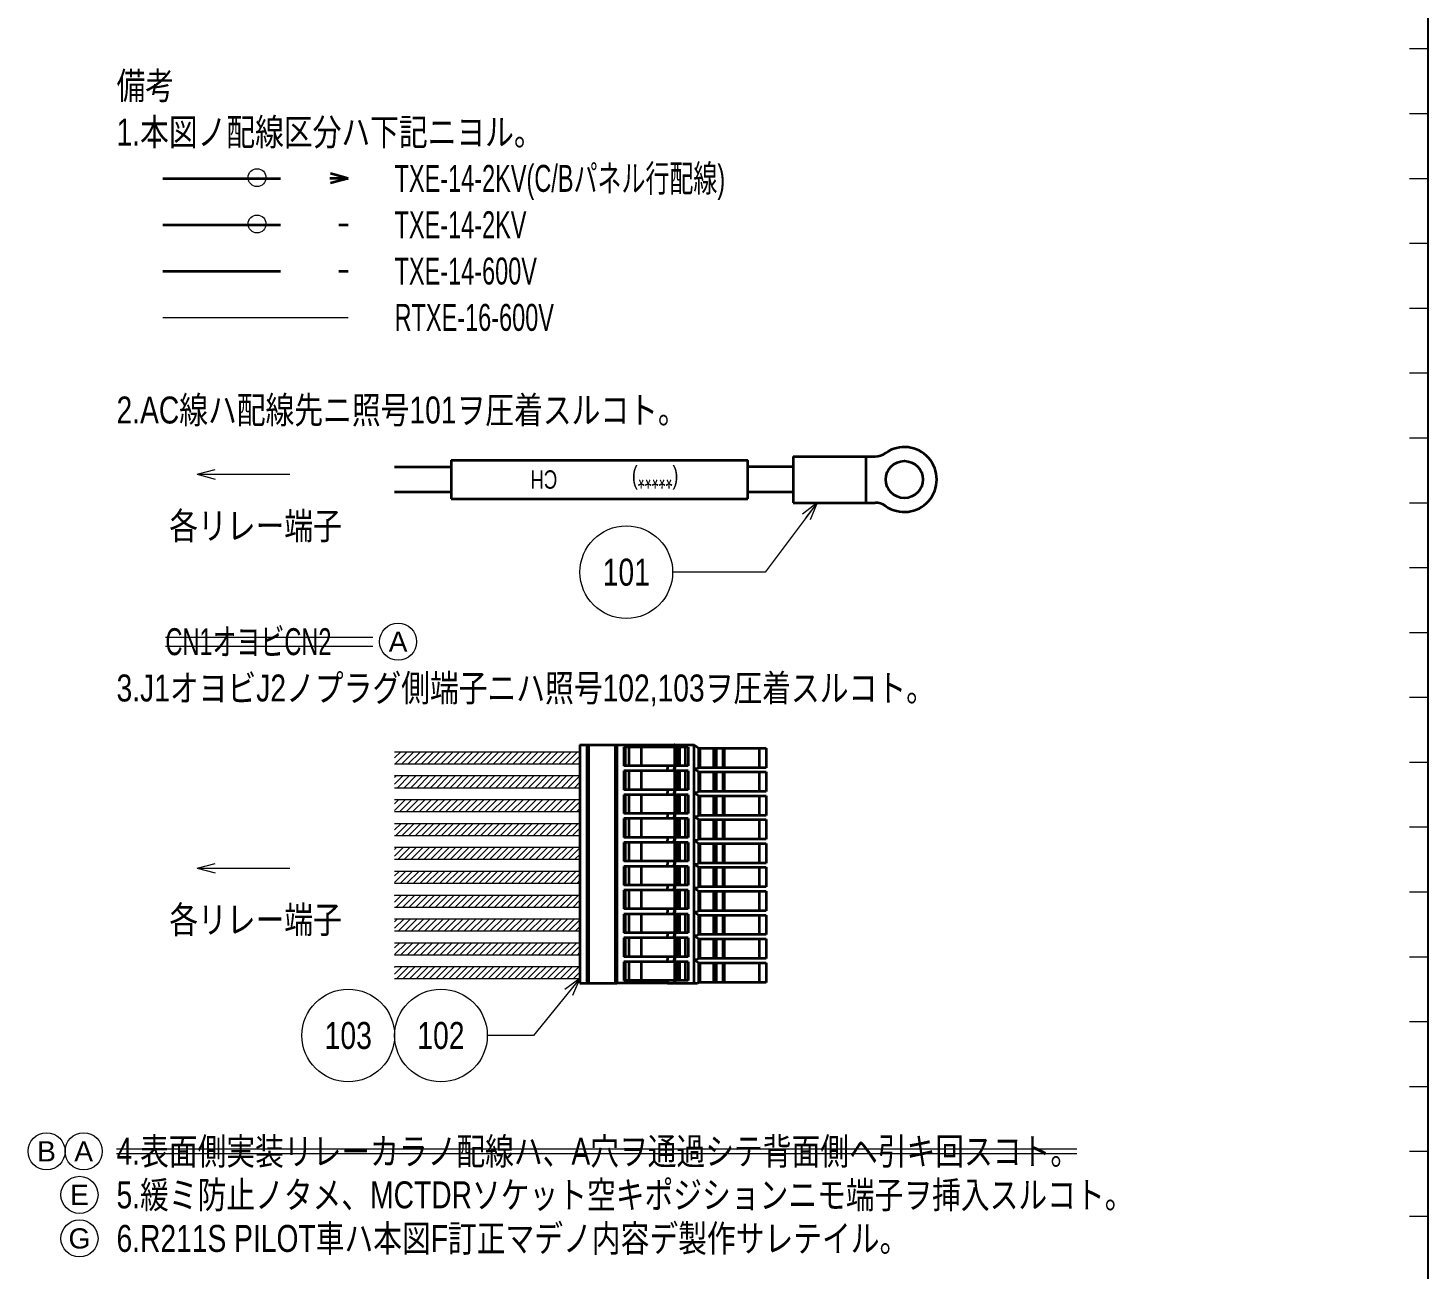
# Model space of a CAD drawing. Header units: millimetres. Extents: x 10 to 821, y 12 to 580.
# Drawn here: x 669.9 to 821, y 152.3 to 286.2 of the extents above; entities that cross this region are included whole.
import ezdxf
from ezdxf.enums import TextEntityAlignment as Align

# ---------------------------------------------------------------- set-up
doc = ezdxf.new("R2010")
doc.units = ezdxf.units.MM
doc.linetypes.add('DASHED', pattern=[19, 12.7, -6.3])
for name, color, linetype in [('GR1_05', 7, 'Continuous'), ('GR1_15', 7, 'Continuous'), ('図面枠B6M', 7, 'Continuous'), ('表題、部品表_01', 7, 'Continuous')]:
    doc.layers.add(name, color=color, linetype=linetype)
doc.styles.add('HG丸ｺﾞｼｯｸM-PRO', font='')
doc.styles.get('HG丸ｺﾞｼｯｸM-PRO').set_extended_font_data('HG丸ｺﾞｼｯｸM-PRO')
pattern_1 = [(45, (0, 0), (-0.3535534, 0.3535534), [])]

# ---------------------------------------------------------------- blocks, each defined once
blk = doc.blocks.new('BLKF023')
at = {"layer": '図面枠B6M', "color": 2, "linetype": 'Continuous', "lineweight": 25}
blk.add_line((821, 574), (821, 20), dxfattribs=at)
at = {"layer": '図面枠B6M', "color": 4, "linetype": 'Continuous', "lineweight": 13}
for p, q in [((819, 284), (821, 284)), ((819, 277), (821, 277)), ((819, 270), (821, 270)), ((819, 263), (821, 263)), ((819, 256), (821, 256)), ((819, 249), (821, 249)), ((819, 242), (821, 242)), ((819, 235), (821, 235)), ((819, 228), (821, 228)), ((819, 221), (821, 221)), ((819, 214), (821, 214)), ((819, 207), (821, 207)), ((819, 200), (821, 200)), ((819, 193), (821, 193)), ((819, 186), (821, 186)), ((819, 179), (821, 179)), ((819, 172), (821, 172)), ((819, 165), (821, 165)), ((819, 158), (821, 158))]:
    blk.add_line(p, q, dxfattribs=at)
blk = doc.blocks.new('BLKF223')
at = {"layer": '表題、部品表_01', "color": 3, "linetype": 'Continuous', "lineweight": 35}
for p, q in [((729.5, 208.87), (730.25, 208.87)), ((729.5, 208.87), (729.5, 183.13)), ((730.25, 208.87), (730.3, 208.87)), ((730.25, 208.87), (730.25, 183.13)), ((730.3, 208.87), (730.35, 208.87)), ((730.35, 208.87), (730.43, 208.87)), ((730.43, 208.87), (733.3, 208.87)), ((730.43, 208.87), (730.43, 183.13)), ((733.3, 208.87), (733.48, 208.87)), ((733.3, 208.87), (733.3, 183.13)), ((733.48, 208.87), (738.95, 208.87)), ((733.48, 208.87), (733.48, 183.13)), ((734.23, 208.62), (734.23, 206.6)), ((734.37, 208.62), (734.23, 208.62)), ((734.78, 208.62), (734.37, 208.62)), ((734.37, 208.62), (734.37, 206.6)), ((736.09, 208.62), (734.78, 208.62)), ((734.78, 208.62), (734.78, 206.6)), ((736.09, 208.62), (736.09, 206.6)), ((738.95, 208.62), (736.09, 208.62)), ((738.95, 208.87), (739.66, 208.87)), ((738.95, 208.62), (738.95, 208.87)), ((739.66, 208.62), (738.95, 208.62)), ((739.73, 208.87), (739.66, 208.87)), ((739.66, 208.62), (739.66, 208.87)), ((739.66, 208.62), (739.7, 208.62)), ((739.7, 208.62), (739.7, 206.6)), ((739.7, 208.62), (739.73, 208.62)), ((739.73, 208.87), (741.79, 208.87)), ((739.73, 208.62), (739.73, 208.87)), ((739.94, 208.62), (739.73, 208.62)), ((740.23, 208.62), (739.94, 208.62)), ((739.94, 208.62), (739.94, 206.6)), ((740.23, 208.62), (740.23, 206.6)), ((740.84, 208.62), (740.23, 208.62)), ((741.19, 208.62), (740.84, 208.62)), ((740.84, 208.62), (740.84, 206.6)), ((741.19, 208.62), (741.19, 206.6)), ((741.79, 208.87), (741.81, 208.87)), ((741.79, 208.87), (741.79, 183.13)), ((741.81, 208.87), (742.31, 208.52)), ((742.31, 208.52), (742.34, 208.52)), ((742.34, 206.4), (742.34, 208.52)), ((742.34, 208.52), (742.48, 208.52)), ((742.48, 208.52), (743.95, 208.52)), ((742.48, 206.4), (742.48, 208.52)), ((743.95, 208.52), (744.23, 208.52)), ((743.95, 206.4), (743.95, 208.52)), ((744.23, 208.52), (744.95, 208.52)), ((744.23, 206.4), (744.23, 208.52)), ((744.95, 208.52), (745.09, 208.52)), ((744.95, 206.4), (744.95, 208.52)), ((745.09, 206.4), (745.09, 208.52)), ((745.09, 208.52), (748.84, 208.52)), ((748.84, 208.52), (749.59, 208.52)), ((748.84, 208.52), (748.84, 206.4)), ((749.59, 208.52), (749.59, 206.4)), ((734.37, 206.6), (734.23, 206.6)), ((734.37, 206.05), (734.23, 206.05)), ((734.23, 206.05), (734.23, 204.02)), ((734.78, 206.6), (734.37, 206.6)), ((734.78, 206.05), (734.37, 206.05)), ((734.37, 206.05), (734.37, 204.02)), ((736.09, 206.6), (734.78, 206.6)), ((736.09, 206.05), (734.78, 206.05)), ((734.78, 206.05), (734.78, 204.02)), ((738.95, 206.6), (736.09, 206.6)), ((736.09, 206.05), (736.09, 204.02)), ((738.95, 206.05), (736.09, 206.05)), ((739.66, 206.6), (738.95, 206.6)), ((738.95, 206.6), (738.95, 206.3)), ((738.95, 206.05), (738.95, 206.3)), ((739.66, 206.05), (738.95, 206.05)), ((739.66, 206.6), (739.7, 206.6)), ((739.66, 206.6), (739.66, 206.3)), ((739.66, 206.05), (739.66, 206.3)), ((739.66, 206.3), (739.73, 206.3)), ((739.66, 206.05), (739.7, 206.05)), ((739.7, 206.6), (739.73, 206.6)), ((739.7, 206.05), (739.73, 206.05)), ((739.7, 206.05), (739.7, 204.02)), ((739.94, 206.6), (739.73, 206.6)), ((739.73, 206.6), (739.73, 206.3)), ((739.73, 206.05), (739.73, 206.3)), ((739.94, 206.05), (739.73, 206.05)), ((740.23, 206.6), (739.94, 206.6)), ((740.23, 206.05), (739.94, 206.05)), ((739.94, 206.05), (739.94, 204.02)), ((740.84, 206.6), (740.23, 206.6)), ((740.84, 206.05), (740.23, 206.05)), ((740.23, 206.05), (740.23, 204.02)), ((741.19, 206.6), (740.84, 206.6)), ((741.19, 206.05), (740.84, 206.05)), ((740.84, 206.05), (740.84, 204.02)), ((741.19, 206.05), (741.19, 204.02)), ((741.81, 206.3), (742.31, 205.95)), ((741.81, 206.3), (742.17, 206.3)), ((742.31, 206.4), (742.17, 206.3)), ((742.34, 206.4), (742.31, 206.4)), ((742.31, 205.95), (742.34, 205.95)), ((742.48, 206.4), (742.34, 206.4)), ((742.34, 203.82), (742.34, 205.95)), ((742.34, 205.95), (742.48, 205.95)), ((743.95, 206.4), (742.48, 206.4)), ((742.48, 203.82), (742.48, 205.95)), ((742.48, 205.95), (743.95, 205.95)), ((744.23, 206.4), (743.95, 206.4)), ((743.95, 203.82), (743.95, 205.95)), ((743.95, 205.95), (744.23, 205.95)), ((744.95, 206.4), (744.23, 206.4)), ((744.23, 203.82), (744.23, 205.95)), ((744.23, 205.95), (744.95, 205.95)), ((745.09, 206.4), (744.95, 206.4)), ((744.95, 203.82), (744.95, 205.95)), ((744.95, 205.95), (745.09, 205.95)), ((748.84, 206.4), (745.09, 206.4)), ((745.09, 205.95), (748.84, 205.95)), ((745.09, 203.82), (745.09, 205.95)), ((749.59, 206.4), (748.84, 206.4)), ((748.84, 205.95), (749.59, 205.95)), ((748.84, 205.95), (748.84, 203.82)), ((749.59, 205.95), (749.59, 203.82)), ((734.37, 204.02), (734.23, 204.02)), ((734.78, 204.02), (734.37, 204.02)), ((736.09, 204.02), (734.78, 204.02)), ((738.95, 204.02), (736.09, 204.02)), ((738.95, 204.02), (738.95, 203.72)), ((739.66, 204.02), (738.95, 204.02)), ((739.66, 204.02), (739.7, 204.02)), ((739.66, 204.02), (739.66, 203.72)), ((739.7, 204.02), (739.73, 204.02)), ((739.94, 204.02), (739.73, 204.02)), ((739.73, 204.02), (739.73, 203.72)), ((740.23, 204.02), (739.94, 204.02)), ((740.84, 204.02), (740.23, 204.02)), ((741.19, 204.02), (740.84, 204.02)), ((734.37, 203.47), (734.23, 203.47)), ((734.23, 203.47), (734.23, 201.45)), ((734.78, 203.47), (734.37, 203.47)), ((734.37, 203.47), (734.37, 201.45)), ((736.09, 203.47), (734.78, 203.47)), ((734.78, 203.47), (734.78, 201.45)), ((736.09, 203.47), (736.09, 201.45)), ((738.95, 203.47), (736.09, 203.47)), ((738.95, 203.47), (738.95, 203.72)), ((739.66, 203.47), (738.95, 203.47)), ((739.66, 203.72), (739.73, 203.72)), ((739.66, 203.47), (739.66, 203.72)), ((739.66, 203.47), (739.7, 203.47)), ((739.7, 203.47), (739.73, 203.47)), ((739.7, 203.47), (739.7, 201.45)), ((739.73, 203.47), (739.73, 203.72)), ((739.94, 203.47), (739.73, 203.47)), ((739.94, 203.47), (739.94, 201.45)), ((740.23, 203.47), (739.94, 203.47)), ((740.23, 203.47), (740.23, 201.45)), ((740.84, 203.47), (740.23, 203.47)), ((740.84, 203.47), (740.84, 201.45)), ((741.19, 203.47), (740.84, 203.47)), ((741.19, 203.47), (741.19, 201.45)), ((741.81, 203.72), (742.31, 203.37)), ((741.81, 203.72), (742.17, 203.72)), ((742.31, 203.82), (742.17, 203.72)), ((742.34, 203.82), (742.31, 203.82)), ((742.31, 203.37), (742.34, 203.37)), ((742.48, 203.82), (742.34, 203.82)), ((742.34, 201.25), (742.34, 203.37)), ((742.34, 203.37), (742.48, 203.37)), ((743.95, 203.82), (742.48, 203.82)), ((742.48, 201.25), (742.48, 203.37)), ((742.48, 203.37), (743.95, 203.37)), ((744.23, 203.82), (743.95, 203.82)), ((743.95, 201.25), (743.95, 203.37)), ((743.95, 203.37), (744.23, 203.37)), ((744.95, 203.82), (744.23, 203.82)), ((744.23, 201.25), (744.23, 203.37)), ((744.23, 203.37), (744.95, 203.37)), ((745.09, 203.82), (744.95, 203.82)), ((744.95, 201.25), (744.95, 203.37)), ((744.95, 203.37), (745.09, 203.37)), ((748.84, 203.82), (745.09, 203.82)), ((745.09, 203.37), (748.84, 203.37)), ((745.09, 201.25), (745.09, 203.37)), ((749.59, 203.82), (748.84, 203.82)), ((748.84, 203.37), (749.59, 203.37)), ((748.84, 203.37), (748.84, 201.25)), ((749.59, 203.37), (749.59, 201.25)), ((734.37, 201.45), (734.23, 201.45)), ((734.78, 201.45), (734.37, 201.45)), ((736.09, 201.45), (734.78, 201.45)), ((738.95, 201.45), (736.09, 201.45)), ((738.95, 201.45), (738.95, 201.15)), ((739.66, 201.45), (738.95, 201.45)), ((738.95, 200.9), (738.95, 201.15)), ((739.66, 201.45), (739.7, 201.45)), ((739.66, 201.45), (739.66, 201.15)), ((739.66, 200.9), (739.66, 201.15)), ((739.66, 201.15), (739.73, 201.15)), ((739.7, 201.45), (739.73, 201.45)), ((739.94, 201.45), (739.73, 201.45)), ((739.73, 201.45), (739.73, 201.15)), ((739.73, 200.9), (739.73, 201.15)), ((740.23, 201.45), (739.94, 201.45)), ((740.84, 201.45), (740.23, 201.45)), ((741.19, 201.45), (740.84, 201.45)), ((741.81, 201.15), (742.31, 200.8)), ((741.81, 201.15), (742.17, 201.15)), ((742.31, 201.25), (742.17, 201.15)), ((742.34, 201.25), (742.31, 201.25)), ((742.48, 201.25), (742.34, 201.25)), ((743.95, 201.25), (742.48, 201.25)), ((744.23, 201.25), (743.95, 201.25)), ((744.95, 201.25), (744.23, 201.25)), ((745.09, 201.25), (744.95, 201.25)), ((748.84, 201.25), (745.09, 201.25)), ((749.59, 201.25), (748.84, 201.25)), ((734.37, 200.9), (734.23, 200.9)), ((734.23, 200.9), (734.23, 198.87)), ((734.37, 200.9), (734.37, 198.87)), ((734.78, 200.9), (734.37, 200.9)), ((736.09, 200.9), (734.78, 200.9)), ((734.78, 200.9), (734.78, 198.87)), ((736.09, 200.9), (736.09, 198.87)), ((738.95, 200.9), (736.09, 200.9)), ((739.66, 200.9), (738.95, 200.9)), ((739.66, 200.9), (739.7, 200.9)), ((739.7, 200.9), (739.7, 198.87)), ((739.7, 200.9), (739.73, 200.9)), ((739.94, 200.9), (739.73, 200.9)), ((739.94, 200.9), (739.94, 198.87)), ((740.23, 200.9), (739.94, 200.9)), ((740.84, 200.9), (740.23, 200.9)), ((740.23, 200.9), (740.23, 198.87)), ((740.84, 200.9), (740.84, 198.87)), ((741.19, 200.9), (740.84, 200.9)), ((741.19, 200.9), (741.19, 198.87)), ((742.31, 200.8), (742.34, 200.8)), ((742.34, 198.67), (742.34, 200.8)), ((742.34, 200.8), (742.48, 200.8)), ((742.48, 198.67), (742.48, 200.8)), ((742.48, 200.8), (743.95, 200.8)), ((743.95, 198.67), (743.95, 200.8)), ((743.95, 200.8), (744.23, 200.8)), ((744.23, 198.67), (744.23, 200.8)), ((744.23, 200.8), (744.95, 200.8)), ((744.95, 198.67), (744.95, 200.8)), ((744.95, 200.8), (745.09, 200.8)), ((745.09, 198.67), (745.09, 200.8)), ((745.09, 200.8), (748.84, 200.8)), ((748.84, 200.8), (748.84, 198.67)), ((748.84, 200.8), (749.59, 200.8)), ((749.59, 200.8), (749.59, 198.67)), ((734.37, 198.87), (734.23, 198.87)), ((734.23, 198.33), (734.23, 196.3)), ((734.37, 198.33), (734.23, 198.33)), ((734.78, 198.87), (734.37, 198.87)), ((734.37, 198.33), (734.37, 196.3)), ((734.78, 198.33), (734.37, 198.33)), ((736.09, 198.87), (734.78, 198.87)), ((734.78, 198.33), (734.78, 196.3)), ((736.09, 198.33), (734.78, 198.33)), ((738.95, 198.87), (736.09, 198.87)), ((736.09, 198.33), (736.09, 196.3)), ((738.95, 198.33), (736.09, 198.33)), ((738.95, 198.87), (738.95, 198.57)), ((739.66, 198.87), (738.95, 198.87)), ((738.95, 198.33), (738.95, 198.57)), ((739.66, 198.33), (738.95, 198.33)), ((739.66, 198.87), (739.66, 198.57)), ((739.66, 198.87), (739.7, 198.87)), ((739.66, 198.33), (739.66, 198.57)), ((739.66, 198.57), (739.73, 198.57)), ((739.66, 198.33), (739.7, 198.33)), ((739.7, 198.87), (739.73, 198.87)), ((739.7, 198.33), (739.7, 196.3)), ((739.7, 198.33), (739.73, 198.33)), ((739.94, 198.87), (739.73, 198.87)), ((739.73, 198.87), (739.73, 198.57)), ((739.73, 198.33), (739.73, 198.57)), ((739.94, 198.33), (739.73, 198.33)), ((740.23, 198.87), (739.94, 198.87)), ((740.23, 198.33), (739.94, 198.33)), ((739.94, 198.33), (739.94, 196.3)), ((740.84, 198.87), (740.23, 198.87)), ((740.23, 198.33), (740.23, 196.3)), ((740.84, 198.33), (740.23, 198.33)), ((741.19, 198.87), (740.84, 198.87)), ((741.19, 198.33), (740.84, 198.33)), ((740.84, 198.33), (740.84, 196.3)), ((741.19, 198.33), (741.19, 196.3)), ((741.81, 198.57), (742.31, 198.23)), ((741.81, 198.57), (742.17, 198.57)), ((742.31, 198.67), (742.17, 198.57)), ((742.34, 198.67), (742.31, 198.67)), ((742.31, 198.23), (742.34, 198.23)), ((742.48, 198.67), (742.34, 198.67)), ((742.34, 198.23), (742.48, 198.23)), ((742.34, 196.1), (742.34, 198.23)), ((743.95, 198.67), (742.48, 198.67)), ((742.48, 198.23), (743.95, 198.23)), ((742.48, 196.1), (742.48, 198.23)), ((744.23, 198.67), (743.95, 198.67)), ((743.95, 196.1), (743.95, 198.23)), ((743.95, 198.23), (744.23, 198.23)), ((744.95, 198.67), (744.23, 198.67)), ((744.23, 198.23), (744.95, 198.23)), ((744.23, 196.1), (744.23, 198.23)), ((745.09, 198.67), (744.95, 198.67)), ((744.95, 198.23), (745.09, 198.23)), ((744.95, 196.1), (744.95, 198.23)), ((748.84, 198.67), (745.09, 198.67)), ((745.09, 198.23), (748.84, 198.23)), ((745.09, 196.1), (745.09, 198.23)), ((749.59, 198.67), (748.84, 198.67)), ((748.84, 198.23), (748.84, 196.1)), ((748.84, 198.23), (749.59, 198.23)), ((749.59, 198.23), (749.59, 196.1)), ((734.37, 196.3), (734.23, 196.3)), ((734.23, 195.75), (734.23, 193.73)), ((734.37, 195.75), (734.23, 195.75)), ((734.78, 196.3), (734.37, 196.3)), ((734.37, 195.75), (734.37, 193.73)), ((734.78, 195.75), (734.37, 195.75)), ((736.09, 196.3), (734.78, 196.3)), ((734.78, 195.75), (734.78, 193.73)), ((736.09, 195.75), (734.78, 195.75)), ((738.95, 196.3), (736.09, 196.3)), ((736.09, 195.75), (736.09, 193.73)), ((738.95, 195.75), (736.09, 195.75)), ((739.66, 196.3), (738.95, 196.3)), ((738.95, 196.3), (738.95, 196)), ((738.95, 195.75), (738.95, 196)), ((739.66, 195.75), (738.95, 195.75)), ((739.66, 196.3), (739.66, 196)), ((739.66, 196.3), (739.7, 196.3)), ((739.66, 195.75), (739.66, 196)), ((739.66, 196), (739.73, 196)), ((739.66, 195.75), (739.7, 195.75)), ((739.7, 196.3), (739.73, 196.3)), ((739.7, 195.75), (739.7, 193.73)), ((739.7, 195.75), (739.73, 195.75)), ((739.94, 196.3), (739.73, 196.3)), ((739.73, 196.3), (739.73, 196)), ((739.73, 195.75), (739.73, 196)), ((739.94, 195.75), (739.73, 195.75)), ((740.23, 196.3), (739.94, 196.3)), ((739.94, 195.75), (739.94, 193.73)), ((740.23, 195.75), (739.94, 195.75)), ((740.84, 196.3), (740.23, 196.3)), ((740.23, 195.75), (740.23, 193.73)), ((740.84, 195.75), (740.23, 195.75)), ((741.19, 196.3), (740.84, 196.3)), ((741.19, 195.75), (740.84, 195.75)), ((740.84, 195.75), (740.84, 193.73)), ((741.19, 195.75), (741.19, 193.73)), ((741.81, 196), (742.31, 195.65)), ((741.81, 196), (742.17, 196)), ((742.31, 196.1), (742.17, 196)), ((742.34, 196.1), (742.31, 196.1)), ((742.31, 195.65), (742.34, 195.65)), ((742.48, 196.1), (742.34, 196.1)), ((742.34, 195.65), (742.48, 195.65)), ((742.34, 193.53), (742.34, 195.65)), ((743.95, 196.1), (742.48, 196.1)), ((742.48, 195.65), (743.95, 195.65)), ((742.48, 193.53), (742.48, 195.65)), ((744.23, 196.1), (743.95, 196.1)), ((743.95, 195.65), (744.23, 195.65)), ((743.95, 193.53), (743.95, 195.65)), ((744.95, 196.1), (744.23, 196.1)), ((744.23, 195.65), (744.95, 195.65)), ((744.23, 193.53), (744.23, 195.65)), ((745.09, 196.1), (744.95, 196.1)), ((744.95, 193.53), (744.95, 195.65)), ((744.95, 195.65), (745.09, 195.65)), ((748.84, 196.1), (745.09, 196.1)), ((745.09, 195.65), (748.84, 195.65)), ((745.09, 193.53), (745.09, 195.65)), ((749.59, 196.1), (748.84, 196.1)), ((748.84, 195.65), (749.59, 195.65)), ((748.84, 195.65), (748.84, 193.53)), ((749.59, 195.65), (749.59, 193.53)), ((734.37, 193.73), (734.23, 193.73)), ((734.78, 193.73), (734.37, 193.73)), ((736.09, 193.73), (734.78, 193.73)), ((738.95, 193.73), (736.09, 193.73)), ((739.66, 193.73), (738.95, 193.73)), ((738.95, 193.73), (738.95, 193.43)), ((738.95, 193.18), (738.95, 193.43)), ((739.66, 193.73), (739.7, 193.73)), ((739.66, 193.73), (739.66, 193.43)), ((739.66, 193.18), (739.66, 193.43)), ((739.66, 193.43), (739.73, 193.43)), ((739.7, 193.73), (739.73, 193.73)), ((739.94, 193.73), (739.73, 193.73)), ((739.73, 193.73), (739.73, 193.43)), ((739.73, 193.18), (739.73, 193.43)), ((740.23, 193.73), (739.94, 193.73)), ((740.84, 193.73), (740.23, 193.73)), ((741.19, 193.73), (740.84, 193.73)), ((741.81, 193.43), (742.31, 193.08)), ((741.81, 193.43), (742.17, 193.43)), ((742.31, 193.53), (742.17, 193.43)), ((742.34, 193.53), (742.31, 193.53)), ((742.48, 193.53), (742.34, 193.53)), ((743.95, 193.53), (742.48, 193.53)), ((744.23, 193.53), (743.95, 193.53)), ((744.95, 193.53), (744.23, 193.53)), ((745.09, 193.53), (744.95, 193.53)), ((748.84, 193.53), (745.09, 193.53)), ((749.59, 193.53), (748.84, 193.53)), ((734.23, 193.18), (734.23, 191.15)), ((734.37, 193.18), (734.23, 193.18)), ((734.37, 193.18), (734.37, 191.15)), ((734.78, 193.18), (734.37, 193.18)), ((734.78, 193.18), (734.78, 191.15)), ((736.09, 193.18), (734.78, 193.18)), ((736.09, 193.18), (736.09, 191.15)), ((738.95, 193.18), (736.09, 193.18)), ((739.66, 193.18), (738.95, 193.18)), ((739.66, 193.18), (739.7, 193.18)), ((739.7, 193.18), (739.7, 191.15)), ((739.7, 193.18), (739.73, 193.18)), ((739.94, 193.18), (739.73, 193.18)), ((739.94, 193.18), (739.94, 191.15)), ((740.23, 193.18), (739.94, 193.18)), ((740.84, 193.18), (740.23, 193.18)), ((740.23, 193.18), (740.23, 191.15)), ((740.84, 193.18), (740.84, 191.15)), ((741.19, 193.18), (740.84, 193.18)), ((741.19, 193.18), (741.19, 191.15)), ((742.31, 193.08), (742.34, 193.08)), ((742.34, 190.95), (742.34, 193.08)), ((742.34, 193.08), (742.48, 193.08)), ((742.48, 193.08), (743.95, 193.08)), ((742.48, 190.95), (742.48, 193.08)), ((743.95, 190.95), (743.95, 193.08)), ((743.95, 193.08), (744.23, 193.08)), ((744.23, 193.08), (744.95, 193.08)), ((744.23, 190.95), (744.23, 193.08)), ((744.95, 193.08), (745.09, 193.08)), ((744.95, 190.95), (744.95, 193.08)), ((745.09, 193.08), (748.84, 193.08)), ((745.09, 190.95), (745.09, 193.08)), ((748.84, 193.08), (749.59, 193.08)), ((748.84, 193.08), (748.84, 190.95)), ((749.59, 193.08), (749.59, 190.95)), ((734.37, 191.15), (734.23, 191.15)), ((734.37, 190.6), (734.23, 190.6)), ((734.23, 190.6), (734.23, 188.58)), ((734.78, 191.15), (734.37, 191.15)), ((734.78, 190.6), (734.37, 190.6)), ((734.37, 190.6), (734.37, 188.58)), ((736.09, 191.15), (734.78, 191.15)), ((736.09, 190.6), (734.78, 190.6)), ((734.78, 190.6), (734.78, 188.58)), ((738.95, 191.15), (736.09, 191.15)), ((738.95, 190.6), (736.09, 190.6)), ((736.09, 190.6), (736.09, 188.58)), ((739.66, 191.15), (738.95, 191.15)), ((738.95, 191.15), (738.95, 190.85)), ((738.95, 190.6), (738.95, 190.85)), ((739.66, 190.6), (738.95, 190.6)), ((739.66, 191.15), (739.7, 191.15)), ((739.66, 191.15), (739.66, 190.85)), ((739.66, 190.85), (739.73, 190.85)), ((739.66, 190.6), (739.66, 190.85)), ((739.66, 190.6), (739.7, 190.6)), ((739.7, 191.15), (739.73, 191.15)), ((739.7, 190.6), (739.7, 188.58)), ((739.7, 190.6), (739.73, 190.6)), ((739.94, 191.15), (739.73, 191.15)), ((739.73, 191.15), (739.73, 190.85)), ((739.73, 190.6), (739.73, 190.85)), ((739.94, 190.6), (739.73, 190.6)), ((740.23, 191.15), (739.94, 191.15)), ((740.23, 190.6), (739.94, 190.6)), ((739.94, 190.6), (739.94, 188.58)), ((740.84, 191.15), (740.23, 191.15)), ((740.84, 190.6), (740.23, 190.6)), ((740.23, 190.6), (740.23, 188.58)), ((741.19, 191.15), (740.84, 191.15)), ((741.19, 190.6), (740.84, 190.6)), ((740.84, 190.6), (740.84, 188.58)), ((741.19, 190.6), (741.19, 188.58)), ((741.81, 190.85), (742.31, 190.5)), ((741.81, 190.85), (742.17, 190.85)), ((742.31, 190.95), (742.17, 190.85)), ((742.34, 190.95), (742.31, 190.95)), ((742.31, 190.5), (742.34, 190.5)), ((742.48, 190.95), (742.34, 190.95)), ((742.34, 188.38), (742.34, 190.5)), ((742.34, 190.5), (742.48, 190.5)), ((743.95, 190.95), (742.48, 190.95)), ((742.48, 188.38), (742.48, 190.5)), ((742.48, 190.5), (743.95, 190.5)), ((744.23, 190.95), (743.95, 190.95)), ((743.95, 188.38), (743.95, 190.5)), ((743.95, 190.5), (744.23, 190.5)), ((744.95, 190.95), (744.23, 190.95)), ((744.23, 188.38), (744.23, 190.5)), ((744.23, 190.5), (744.95, 190.5)), ((745.09, 190.95), (744.95, 190.95)), ((744.95, 190.5), (745.09, 190.5)), ((744.95, 188.38), (744.95, 190.5)), ((748.84, 190.95), (745.09, 190.95)), ((745.09, 190.5), (748.84, 190.5)), ((745.09, 188.38), (745.09, 190.5)), ((749.59, 190.95), (748.84, 190.95)), ((748.84, 190.5), (749.59, 190.5)), ((748.84, 190.5), (748.84, 188.38)), ((749.59, 190.5), (749.59, 188.38)), ((734.37, 188.58), (734.23, 188.58)), ((734.37, 188.03), (734.23, 188.03)), ((734.23, 188.03), (734.23, 186)), ((734.78, 188.58), (734.37, 188.58)), ((734.37, 188.03), (734.37, 186)), ((734.78, 188.03), (734.37, 188.03)), ((736.09, 188.58), (734.78, 188.58)), ((734.78, 188.03), (734.78, 186)), ((736.09, 188.03), (734.78, 188.03)), ((738.95, 188.58), (736.09, 188.58)), ((738.95, 188.03), (736.09, 188.03)), ((736.09, 188.03), (736.09, 186)), ((738.95, 188.58), (738.95, 188.28)), ((739.66, 188.58), (738.95, 188.58)), ((738.95, 188.03), (738.95, 188.28)), ((739.66, 188.03), (738.95, 188.03)), ((739.66, 188.58), (739.66, 188.28)), ((739.66, 188.58), (739.7, 188.58)), ((739.66, 188.28), (739.73, 188.28)), ((739.66, 188.03), (739.66, 188.28)), ((739.66, 188.03), (739.7, 188.03)), ((739.7, 188.58), (739.73, 188.58)), ((739.7, 188.03), (739.7, 186)), ((739.7, 188.03), (739.73, 188.03)), ((739.94, 188.58), (739.73, 188.58)), ((739.73, 188.58), (739.73, 188.28)), ((739.73, 188.03), (739.73, 188.28)), ((739.94, 188.03), (739.73, 188.03)), ((740.23, 188.58), (739.94, 188.58)), ((740.23, 188.03), (739.94, 188.03)), ((739.94, 188.03), (739.94, 186)), ((740.84, 188.58), (740.23, 188.58)), ((740.23, 188.03), (740.23, 186)), ((740.84, 188.03), (740.23, 188.03)), ((741.19, 188.58), (740.84, 188.58)), ((741.19, 188.03), (740.84, 188.03)), ((740.84, 188.03), (740.84, 186)), ((741.19, 188.03), (741.19, 186)), ((741.81, 188.28), (742.17, 188.28)), ((741.81, 188.28), (742.31, 187.93)), ((742.31, 188.38), (742.17, 188.28)), ((742.34, 188.38), (742.31, 188.38)), ((742.31, 187.93), (742.34, 187.93)), ((742.48, 188.38), (742.34, 188.38)), ((742.34, 185.8), (742.34, 187.93)), ((742.34, 187.93), (742.48, 187.93)), ((743.95, 188.38), (742.48, 188.38)), ((742.48, 185.8), (742.48, 187.93)), ((742.48, 187.93), (743.95, 187.93)), ((744.23, 188.38), (743.95, 188.38)), ((743.95, 187.93), (744.23, 187.93)), ((743.95, 185.8), (743.95, 187.93)), ((744.95, 188.38), (744.23, 188.38)), ((744.23, 185.8), (744.23, 187.93)), ((744.23, 187.93), (744.95, 187.93)), ((745.09, 188.38), (744.95, 188.38)), ((744.95, 187.93), (745.09, 187.93)), ((744.95, 185.8), (744.95, 187.93)), ((748.84, 188.38), (745.09, 188.38)), ((745.09, 187.93), (748.84, 187.93)), ((745.09, 185.8), (745.09, 187.93)), ((749.59, 188.38), (748.84, 188.38)), ((748.84, 187.93), (748.84, 185.8)), ((748.84, 187.93), (749.59, 187.93)), ((749.59, 187.93), (749.59, 185.8)), ((734.37, 186), (734.23, 186)), ((734.78, 186), (734.37, 186)), ((736.09, 186), (734.78, 186)), ((738.95, 186), (736.09, 186)), ((738.95, 186), (738.95, 185.7)), ((739.66, 186), (738.95, 186)), ((739.66, 186), (739.7, 186)), ((739.66, 186), (739.66, 185.7)), ((739.7, 186), (739.73, 186)), ((739.94, 186), (739.73, 186)), ((739.73, 186), (739.73, 185.7)), ((740.23, 186), (739.94, 186)), ((740.84, 186), (740.23, 186)), ((741.19, 186), (740.84, 186)), ((742.31, 185.8), (742.17, 185.7)), ((742.34, 185.8), (742.31, 185.8)), ((742.48, 185.8), (742.34, 185.8)), ((743.95, 185.8), (742.48, 185.8)), ((744.23, 185.8), (743.95, 185.8)), ((744.95, 185.8), (744.23, 185.8)), ((745.09, 185.8), (744.95, 185.8)), ((748.84, 185.8), (745.09, 185.8)), ((749.59, 185.8), (748.84, 185.8)), ((734.37, 185.45), (734.23, 185.45)), ((734.23, 185.45), (734.23, 183.43)), ((734.78, 185.45), (734.37, 185.45)), ((734.37, 185.45), (734.37, 183.43)), ((736.09, 185.45), (734.78, 185.45)), ((734.78, 185.45), (734.78, 183.43)), ((738.95, 185.45), (736.09, 185.45)), ((736.09, 185.45), (736.09, 183.43)), ((738.95, 185.45), (738.95, 185.7)), ((739.66, 185.45), (738.95, 185.45)), ((739.66, 185.45), (739.66, 185.7)), ((739.66, 185.7), (739.73, 185.7)), ((739.66, 185.45), (739.7, 185.45)), ((739.7, 185.45), (739.7, 183.43)), ((739.7, 185.45), (739.73, 185.45)), ((739.73, 185.45), (739.73, 185.7)), ((739.94, 185.45), (739.73, 185.45)), ((740.23, 185.45), (739.94, 185.45)), ((739.94, 185.45), (739.94, 183.43)), ((740.84, 185.45), (740.23, 185.45)), ((740.23, 185.45), (740.23, 183.43)), ((741.19, 185.45), (740.84, 185.45)), ((740.84, 185.45), (740.84, 183.43)), ((741.19, 185.45), (741.19, 183.43)), ((741.81, 185.7), (742.17, 185.7)), ((741.81, 185.7), (742.31, 185.35)), ((742.31, 185.35), (742.34, 185.35)), ((742.34, 185.35), (742.48, 185.35)), ((742.34, 183.23), (742.34, 185.35)), ((742.48, 185.35), (743.95, 185.35)), ((742.48, 183.23), (742.48, 185.35)), ((743.95, 185.35), (744.23, 185.35)), ((743.95, 183.23), (743.95, 185.35)), ((744.23, 185.35), (744.95, 185.35)), ((744.23, 183.23), (744.23, 185.35)), ((744.95, 185.35), (745.09, 185.35)), ((744.95, 183.23), (744.95, 185.35)), ((745.09, 185.35), (748.84, 185.35)), ((745.09, 183.23), (745.09, 185.35)), ((748.84, 185.35), (749.59, 185.35)), ((748.84, 185.35), (748.84, 183.23)), ((749.59, 185.35), (749.59, 183.23)), ((729.5, 183.13), (730.25, 183.13)), ((730.25, 183.13), (730.43, 183.13)), ((730.43, 183.13), (733.3, 183.13)), ((733.3, 183.13), (733.48, 183.13)), ((738.95, 183.13), (733.48, 183.13)), ((734.37, 183.43), (734.23, 183.43)), ((734.78, 183.43), (734.37, 183.43)), ((736.09, 183.43), (734.78, 183.43)), ((738.95, 183.43), (736.09, 183.43)), ((738.95, 183.43), (738.95, 183.13)), ((739.66, 183.43), (738.95, 183.43)), ((738.95, 183.13), (739.66, 183.13)), ((739.66, 183.43), (739.66, 183.13)), ((739.66, 183.43), (739.7, 183.43)), ((739.73, 183.13), (739.66, 183.13)), ((739.7, 183.43), (739.73, 183.43)), ((739.94, 183.43), (739.73, 183.43)), ((739.73, 183.43), (739.73, 183.13)), ((739.73, 183.13), (741.79, 183.13)), ((740.23, 183.43), (739.94, 183.43)), ((740.84, 183.43), (740.23, 183.43)), ((741.19, 183.43), (740.84, 183.43)), ((741.79, 183.13), (742.17, 183.13)), ((742.31, 183.23), (742.17, 183.13)), ((742.34, 183.23), (742.31, 183.23)), ((742.48, 183.23), (742.34, 183.23)), ((743.95, 183.23), (742.48, 183.23)), ((744.23, 183.23), (743.95, 183.23)), ((744.95, 183.23), (744.23, 183.23)), ((745.09, 183.23), (744.95, 183.23)), ((748.84, 183.23), (745.09, 183.23)), ((749.59, 183.23), (748.84, 183.23))]:
    blk.add_line(p, q, dxfattribs=at)
blk = doc.blocks.new('BLKF224')
at = {"layer": '表題、部品表_01', "linetype": 'Continuous', "lineweight": 13}
h = blk.add_hatch(dxfattribs=at)
h.set_pattern_fill('_USER', color=4, scale=0.5, angle=45, style=0, pattern_type=0)
h.set_pattern_definition(pattern_1)
h.paths.add_polyline_path([(729.5, 208.11), (709.5, 208.11), (709.5, 206.81), (729.5, 206.81)], flags=0)
at = {"layer": '表題、部品表_01', "color": 4, "linetype": 'Continuous', "lineweight": 13}
for p, q in [((709.5, 208.11), (729.5, 208.11)), ((709.5, 206.81), (729.5, 206.81))]:
    blk.add_line(p, q, dxfattribs=at)
blk = doc.blocks.new('BLKF225')
at = {"layer": '表題、部品表_01', "linetype": 'Continuous', "lineweight": 13}
h = blk.add_hatch(dxfattribs=at)
h.set_pattern_fill('_USER', color=4, scale=0.5, angle=45, style=0, pattern_type=0)
h.set_pattern_definition(pattern_1)
h.paths.add_polyline_path([(729.5, 205.54), (709.5, 205.54), (709.5, 204.24), (729.5, 204.24)], flags=0)
at = {"layer": '表題、部品表_01', "color": 4, "linetype": 'Continuous', "lineweight": 13}
for p, q in [((709.5, 205.54), (729.5, 205.54)), ((709.5, 204.24), (729.5, 204.24))]:
    blk.add_line(p, q, dxfattribs=at)
blk = doc.blocks.new('BLKF226')
at = {"layer": '表題、部品表_01', "linetype": 'Continuous', "lineweight": 13}
h = blk.add_hatch(dxfattribs=at)
h.set_pattern_fill('_USER', color=4, scale=0.5, angle=45, style=0, pattern_type=0)
h.set_pattern_definition(pattern_1)
h.paths.add_polyline_path([(729.5, 202.96), (709.5, 202.96), (709.5, 201.66), (729.5, 201.66)], flags=0)
at = {"layer": '表題、部品表_01', "color": 4, "linetype": 'Continuous', "lineweight": 13}
for p, q in [((709.5, 202.96), (729.5, 202.96)), ((709.5, 201.66), (729.5, 201.66))]:
    blk.add_line(p, q, dxfattribs=at)
blk = doc.blocks.new('BLKF227')
at = {"layer": '表題、部品表_01', "linetype": 'Continuous', "lineweight": 13}
h = blk.add_hatch(dxfattribs=at)
h.set_pattern_fill('_USER', color=4, scale=0.5, angle=45, style=0, pattern_type=0)
h.set_pattern_definition(pattern_1)
h.paths.add_polyline_path([(729.5, 200.39), (709.5, 200.39), (709.5, 199.09), (729.5, 199.09)], flags=0)
at = {"layer": '表題、部品表_01', "color": 4, "linetype": 'Continuous', "lineweight": 13}
for p, q in [((709.5, 200.39), (729.5, 200.39)), ((709.5, 199.09), (729.5, 199.09))]:
    blk.add_line(p, q, dxfattribs=at)
blk = doc.blocks.new('BLKF228')
at = {"layer": '表題、部品表_01', "linetype": 'Continuous', "lineweight": 13}
h = blk.add_hatch(dxfattribs=at)
h.set_pattern_fill('_USER', color=4, scale=0.5, angle=45, style=0, pattern_type=0)
h.set_pattern_definition(pattern_1)
h.paths.add_polyline_path([(729.5, 197.8125), (709.5, 197.8125), (709.5, 196.5125), (729.5, 196.5125)], flags=0)
at = {"layer": '表題、部品表_01', "color": 4, "linetype": 'Continuous', "lineweight": 13}
for p, q in [((709.5, 197.8125), (729.5, 197.8125)), ((709.5, 196.5125), (729.5, 196.5125))]:
    blk.add_line(p, q, dxfattribs=at)
blk = doc.blocks.new('BLKF229')
at = {"layer": '表題、部品表_01', "linetype": 'Continuous', "lineweight": 13}
h = blk.add_hatch(dxfattribs=at)
h.set_pattern_fill('_USER', color=4, scale=0.5, angle=45, style=0, pattern_type=0)
h.set_pattern_definition(pattern_1)
h.paths.add_polyline_path([(729.5, 195.24), (709.5, 195.24), (709.5, 193.94), (729.5, 193.94)], flags=0)
at = {"layer": '表題、部品表_01', "color": 4, "linetype": 'Continuous', "lineweight": 13}
for p, q in [((709.5, 195.24), (729.5, 195.24)), ((709.5, 193.94), (729.5, 193.94))]:
    blk.add_line(p, q, dxfattribs=at)
blk = doc.blocks.new('BLKF230')
at = {"layer": '表題、部品表_01', "linetype": 'Continuous', "lineweight": 13}
h = blk.add_hatch(dxfattribs=at)
h.set_pattern_fill('_USER', color=4, scale=0.5, angle=45, style=0, pattern_type=0)
h.set_pattern_definition(pattern_1)
h.paths.add_polyline_path([(729.5, 192.66), (709.5, 192.66), (709.5, 191.36), (729.5, 191.36)], flags=0)
at = {"layer": '表題、部品表_01', "color": 4, "linetype": 'Continuous', "lineweight": 13}
for p, q in [((709.5, 192.66), (729.5, 192.66)), ((709.5, 191.36), (729.5, 191.36))]:
    blk.add_line(p, q, dxfattribs=at)
blk = doc.blocks.new('BLKF231')
at = {"layer": '表題、部品表_01', "linetype": 'Continuous', "lineweight": 13}
h = blk.add_hatch(dxfattribs=at)
h.set_pattern_fill('_USER', color=4, scale=0.5, angle=45, style=0, pattern_type=0)
h.set_pattern_definition(pattern_1)
h.paths.add_polyline_path([(729.5, 190.09), (709.5, 190.09), (709.5, 188.79), (729.5, 188.79)], flags=0)
at = {"layer": '表題、部品表_01', "color": 4, "linetype": 'Continuous', "lineweight": 13}
for p, q in [((709.5, 190.09), (729.5, 190.09)), ((709.5, 188.79), (729.5, 188.79))]:
    blk.add_line(p, q, dxfattribs=at)
blk = doc.blocks.new('BLKF232')
at = {"layer": '表題、部品表_01', "linetype": 'Continuous', "lineweight": 13}
h = blk.add_hatch(dxfattribs=at)
h.set_pattern_fill('_USER', color=4, scale=0.5, angle=45, style=0, pattern_type=0)
h.set_pattern_definition(pattern_1)
h.paths.add_polyline_path([(729.5, 187.51), (709.5, 187.51), (709.5, 186.21), (729.5, 186.21)], flags=0)
at = {"layer": '表題、部品表_01', "color": 4, "linetype": 'Continuous', "lineweight": 13}
for p, q in [((709.5, 187.51), (729.5, 187.51)), ((709.5, 186.21), (729.5, 186.21))]:
    blk.add_line(p, q, dxfattribs=at)
blk = doc.blocks.new('BLKF233')
at = {"layer": '表題、部品表_01', "linetype": 'Continuous', "lineweight": 13}
h = blk.add_hatch(dxfattribs=at)
h.set_pattern_fill('_USER', color=4, scale=0.5, angle=45, style=0, pattern_type=0)
h.set_pattern_definition(pattern_1)
h.paths.add_polyline_path([(729.5, 184.94), (709.5, 184.94), (709.5, 183.64), (729.5, 183.64)], flags=0)
at = {"layer": '表題、部品表_01', "color": 4, "linetype": 'Continuous', "lineweight": 13}
for p, q in [((709.5, 184.94), (729.5, 184.94)), ((709.5, 183.64), (729.5, 183.64))]:
    blk.add_line(p, q, dxfattribs=at)
blk = doc.blocks.new('FXTIP_ARROW_S')
at = {"color": 0, "linetype": 'Continuous', "lineweight": -2}
for q in [(-1, 0), (-0.966, 0.259), (-0.966, -0.259)]:
    blk.add_line((0, 0), q, dxfattribs=at)
blk = doc.blocks.new('FXTIP_ARROW_E')
at = {"color": 0, "linetype": 'Continuous', "lineweight": -2}
for q in [(-1, 0), (-0.966, 0.259), (-0.966, -0.259)]:
    blk.add_line((0, 0), q, dxfattribs=at)
blk = doc.blocks.new('BLKF245')
at = {"layer": 'GR1_05', "color": 4, "linetype": 'Continuous', "lineweight": 13}
blk.add_circle((675.95, 165), 2, dxfattribs=at)
at = {"layer": 'GR1_05', "color": 4, "linetype": 'Continuous', "lineweight": 13, "style": 'HG丸ｺﾞｼｯｸM-PRO', "width": 1.042301}
blk.add_text('A', height=2.18, dxfattribs=at).set_placement((675.95, 165), align=Align.MIDDLE_CENTER)
blk = doc.blocks.new('BLKF247')
at = {"layer": 'GR1_05', "color": 4, "linetype": 'Continuous', "lineweight": 13}
blk.add_circle((709.88, 220), 2, dxfattribs=at)
at = {"layer": 'GR1_05', "color": 4, "linetype": 'Continuous', "lineweight": 13, "style": 'HG丸ｺﾞｼｯｸM-PRO', "width": 1.042301}
blk.add_text('A', height=2.18, dxfattribs=at).set_placement((709.88, 220), align=Align.MIDDLE_CENTER)
blk = doc.blocks.new('BLKF250')
at = {"layer": 'GR1_05', "color": 4, "linetype": 'Continuous', "lineweight": 13}
blk.add_circle((671.95, 165), 2, dxfattribs=at)
at = {"layer": 'GR1_05', "color": 4, "linetype": 'Continuous', "lineweight": 13, "style": 'HG丸ｺﾞｼｯｸM-PRO', "width": 1.04272}
blk.add_text('B', height=2.18, dxfattribs=at).set_placement((671.95, 165), align=Align.MIDDLE_CENTER)
blk = doc.blocks.new('BLKF263')
at = {"layer": 'GR1_05', "color": 4, "linetype": 'Continuous', "lineweight": 13}
blk.add_circle((675.5, 160.3), 2, dxfattribs=at)
at = {"layer": 'GR1_05', "color": 4, "linetype": 'Continuous', "lineweight": 13, "style": 'HG丸ｺﾞｼｯｸM-PRO', "width": 1.04259}
blk.add_text('E', height=2.18, dxfattribs=at).set_placement((675.5, 160.3), align=Align.MIDDLE_CENTER)
blk = doc.blocks.new('BLKF320')
at = {"layer": 'GR1_05', "color": 4, "linetype": 'Continuous', "lineweight": 13}
blk.add_circle((675.5, 155.6), 2, dxfattribs=at)
at = {"layer": 'GR1_05', "color": 4, "linetype": 'Continuous', "lineweight": 13, "style": 'HG丸ｺﾞｼｯｸM-PRO', "width": 1.042883}
blk.add_text('G', height=2.18, dxfattribs=at).set_placement((675.5, 155.6), align=Align.MIDDLE_CENTER)

msp = doc.modelspace()

# ---------------------------------------------------------------- linework, layer by layer
at = {"layer": 'GR1_05', "color": 4, "linetype": 'Continuous', "lineweight": 13}
for p, q in [((684.78, 220.5), (707.15, 220.5)), ((684.78, 219.5), (707.15, 219.5)), ((679.5, 165.25), (783.1, 165.25)), ((679.5, 164.75), (783.1, 164.75))]:
    msp.add_line(p, q, dxfattribs=at)
at = {"layer": 'GR1_15', "color": 4, "linetype": 'Continuous', "lineweight": 13}
for p, q in [((755.08, 235), (749.5, 227.5)), ((749.5, 227.5), (739.5, 227.5)), ((729.5, 183.64), (724.5, 177.5)), ((724.5, 177.5), (719.5, 177.5))]:
    msp.add_line(p, q, dxfattribs=at)
for centre in [(734.5, 227.5), (704.5, 177.5), (714.5, 177.5)]:
    msp.add_circle(centre, 5, dxfattribs=at)
at = {"layer": '表題、部品表_01', "color": 3, "linetype": 'DASHED', "lineweight": 35}
for p, q in [((684.5, 270), (704.5, 270)), ((684.5, 265), (704.5, 265)), ((684.5, 260), (704.5, 260))]:
    msp.add_line(p, q, dxfattribs=at)
at = {"layer": '表題、部品表_01', "color": 4, "linetype": 'Continuous', "lineweight": 13}
for p, q in [((684.5, 255), (704.5, 255)), ((688.2, 238.06), (698.2, 238.06)), ((688.2, 195.56), (698.2, 195.56))]:
    msp.add_line(p, q, dxfattribs=at)
at = {"layer": '表題、部品表_01', "color": 3, "linetype": 'Continuous', "lineweight": 35}
for p, q in [((709.5, 238.87), (715.61, 238.87)), ((715.61, 239.58), (747.61, 239.58)), ((715.61, 239.58), (715.61, 235.42)), ((747.61, 235.42), (747.61, 239.58)), ((752.5, 238.87), (747.61, 238.87)), ((752.5, 240), (752.5, 235)), ((752.5, 240), (761.34, 240)), ((760.34, 240), (760.34, 235)), ((715.61, 236.13), (709.5, 236.13)), ((752.5, 236.13), (747.61, 236.13)), ((715.61, 235.42), (747.61, 235.42)), ((752.5, 235), (761.34, 235))]:
    msp.add_line(p, q, dxfattribs=at)
at = {"layer": '表題、部品表_01', "color": 4, "linetype": 'Continuous', "lineweight": 13}
for centre in [(694.66, 270.08), (694.66, 265.08)]:
    msp.add_circle(centre, 0.963, dxfattribs=at)
at = {"layer": '表題、部品表_01', "color": 3, "linetype": 'Continuous', "lineweight": 35}
msp.add_circle((764.5, 237.5), 2, dxfattribs=at)
for centre, radius, start, end in [((761.34, 242), 2, 270, 305.0968), ((764.5, 237.5), 3.5, 234.9032, 125.0968), ((761.34, 233), 2, 54.9032, 90)]:
    msp.add_arc(centre, radius, start, end, dxfattribs=at)

# ---------------------------------------------------------------- block references
at = {"layer": 'GR1_05', "color": 4, "linetype": 'Continuous', "lineweight": 13}
for name in ['BLKF247', 'BLKF250', 'BLKF245', 'BLKF263', 'BLKF320']:
    msp.add_blockref(name, (0, 0), dxfattribs=at)
at = {"layer": 'GR1_15', "color": 4, "linetype": 'Continuous', "lineweight": 13, "xscale": 2, "yscale": 2}
for p, rotation in [((755.08, 235), 53.33713227340927), ((729.5, 183.64), 50.83153733292919)]:
    msp.add_blockref('FXTIP_ARROW_S', p, dxfattribs=dict(at, rotation=rotation))
at = {"layer": '図面枠B6M', "color": 4, "linetype": 'Continuous', "lineweight": 13}
msp.add_blockref('BLKF023', (0, 0), dxfattribs=at)
at = {"layer": '表題、部品表_01', "color": 3, "linetype": 'DASHED', "lineweight": 35, "xscale": 2, "yscale": 2, "rotation": 360}
msp.add_blockref('FXTIP_ARROW_E', (704.5, 270), dxfattribs=at)
at = {"layer": '表題、部品表_01', "color": 4, "linetype": 'Continuous', "lineweight": 13, "xscale": 2, "yscale": 2, "rotation": 180}
for p in [(688.2, 238.06), (688.2, 195.56)]:
    msp.add_blockref('FXTIP_ARROW_S', p, dxfattribs=at)
at = {"layer": '表題、部品表_01', "color": 3, "linetype": 'Continuous', "lineweight": 35}
msp.add_blockref('BLKF223', (0, 0), dxfattribs=at)
at = {"layer": '表題、部品表_01', "color": 4, "linetype": 'Continuous', "lineweight": 13}
for name in ['BLKF224', 'BLKF225', 'BLKF226', 'BLKF227', 'BLKF228', 'BLKF229', 'BLKF230', 'BLKF231', 'BLKF232', 'BLKF233']:
    msp.add_blockref(name, (0, 0), dxfattribs=at)

# ---------------------------------------------------------------- texts
at = {"layer": 'GR1_05', "color": 3, "linetype": 'Continuous', "lineweight": 35, "style": 'HG丸ｺﾞｼｯｸM-PRO'}
for s, height, width, p in [('CN1オヨビCN2', 2.909, 0.651814, (684.78, 220)), ('4.表面側実装リレーカラノ配線ハ、A穴ヲ通過シテ背面側ヘ引キ回スコト。', 2.9091, 0.78196, (679.5, 165))]:
    msp.add_text(s, height=height, dxfattribs=dict(at, width=width)).set_placement(p, align=Align.MIDDLE_LEFT)
at = {"layer": 'GR1_15', "color": 3, "linetype": 'Continuous', "lineweight": 35, "style": 'HG丸ｺﾞｼｯｸM-PRO', "width": 0.784542}
for s, p in [('101', (734.5, 227.5)), ('103', (704.5, 177.5)), ('102', (714.5, 177.5))]:
    msp.add_text(s, height=2.909, rotation=0, dxfattribs=at).set_placement(p, align=Align.MIDDLE_CENTER)
at = {"layer": '表題、部品表_01', "color": 3, "linetype": 'Continuous', "lineweight": 35, "style": 'HG丸ｺﾞｼｯｸM-PRO'}
for s, height, width, p in [('備考', 2.909, 0.781842, (679.5, 280)), ('1.本図ノ配線区分ハ下記ニヨル。', 2.9091, 0.782047, (679.5, 275)), ('TXE-14-2KV(C/Bパネル行配線)', 2.9091, 0.651832, (709.5, 270)), ('TXE-14-2KV', 2.909, 0.651604, (709.5, 265)), ('TXE-14-600V', 2.9091, 0.651667, (709.5, 260)), ('RTXE-16-600V', 2.9091, 0.651876, (709.5, 255)), ('2.AC線ハ配線先ニ照号101ヲ圧着スルコト。', 2.9091, 0.782337, (679.5, 245)), ('3.J1オヨビJ2ノプラグ側端子ニハ照号102,103ヲ圧着スルコト。', 2.9091, 0.782651, (679.5, 215)), ('5.緩ミ防止ノタメ、MCTDRソケット空キポジションニモ端子ヲ挿入スルコト。', 2.9091, 0.782054, (679.5, 160.3)), ('6.R211S PILOT車ハ本図F訂正マデノ内容デ製作サレテイル。', 2.9091, 0.782355, (679.5, 155.6))]:
    msp.add_text(s, height=height, dxfattribs=dict(at, width=width)).set_placement(p, align=Align.MIDDLE_LEFT)
for s, height, width, p in [('(*****)', 1.964, 0.733341, (737.61, 237.5)), ('CH', 1.983, 0.756348, (725.61, 237.5))]:
    msp.add_text(s, height=height, rotation=180, dxfattribs=dict(at, width=width)).set_placement(p, align=Align.MIDDLE_CENTER)
at = {"layer": '表題、部品表_01', "color": 3, "linetype": 'Continuous', "lineweight": 35, "style": 'HG丸ｺﾞｼｯｸM-PRO', "width": 0.781842}
for p in [(694.5, 232.5), (694.5, 190)]:
    msp.add_text('各リレー端子', height=2.909, dxfattribs=at).set_placement(p, align=Align.MIDDLE_CENTER)

doc.saveas('drawing.dxf')
